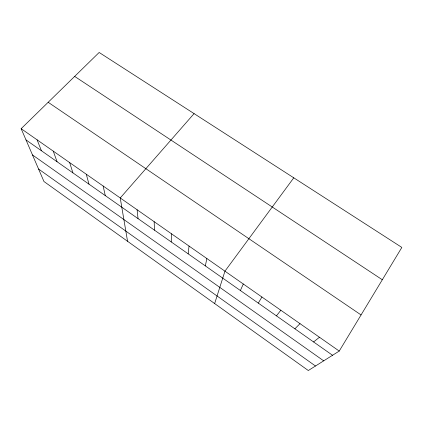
<?xml version="1.0" encoding="UTF-8"?>
<svg xmlns="http://www.w3.org/2000/svg" width="423" height="423" viewBox="0 0 423 423"><rect width="100%" height="100%" fill="white"/><g stroke="black" fill="none" stroke-linecap="round" stroke-linejoin="round"><path stroke-width="0.63" d="M171.225 241.94L171.474 233.782M188.161 253.832L189.044 246.07M205.329 265.893L206.868 258.527M214.646 303.561L224.951 271.169L293.774 177.819M240.391 290.527L243.299 283.997M258.3 303.111L261.916 297.015M339.23 351.069L401.85 247.429L99.156 52.473L21.15 128.687L43.955 181.509L308.304 370.527L339.23 351.069L21.15 128.687M276.462 315.87L280.814 310.228M194.083 113.613L120.238 197.964L127.545 241.279M294.889 328.814L299.992 323.637M313.58 341.948L319.465 337.247M74.66 76.404L382.318 279.756M48.169 102.287L361.062 314.939M25.993 139.907L332.552 355.272M32.486 154.94L323.69 360.845M38.567 169.026L315.489 366.006M37.092 139.833L41.428 150.747M53.256 151.133L57.068 161.734M69.647 162.596L72.92 172.875M86.271 174.218L88.989 184.164M103.133 186.004L105.279 195.606M137.078 209.734L138.051 218.633M154.152 221.673L154.527 230.207"/></g></svg>
